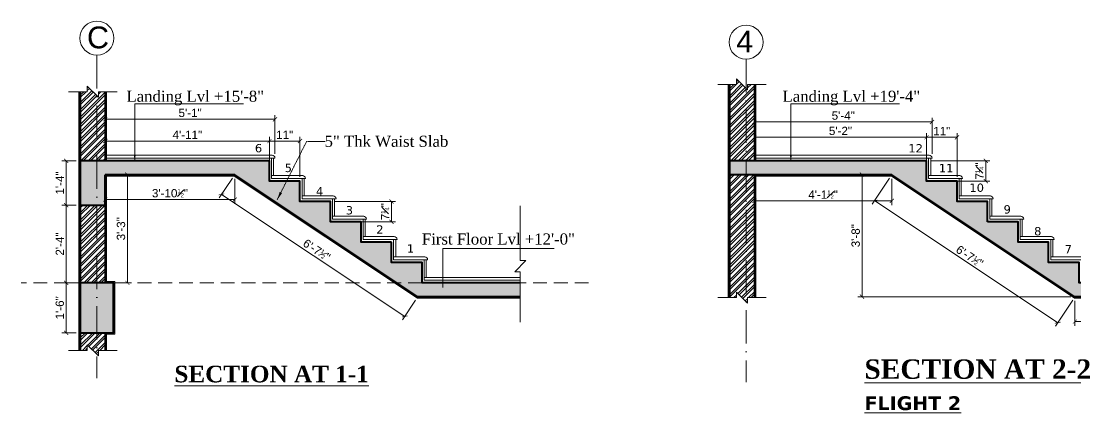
# Model space of a CAD drawing. Header units: inches. Extents: x 10755 to 33653, y -10992 to 10708.
# Drawn here: x 26834.2 to 27214.2, y 3862.8 to 4004.1 of the extents above; entities that cross this region are included whole.
import ezdxf

# ---------------------------------------------------------------- set-up
doc = ezdxf.new("R2010")
doc.units = ezdxf.units.IN
doc.header["$MEASUREMENT"] = 0
for name, pattern in [('ACAD_ISO10W100', [18, 12, -3, 0, -3]), ('DASHED', [0.75, 0.5, -0.25]), ('HIDDEN', [0.375, 0.25, -0.125])]:
    doc.linetypes.add(name, pattern=pattern)
for name, color, linetype, lineweight in [('beam in plan', 241, 'HIDDEN', 20), ('centerline', 9, 'ACAD_ISO10W100', 5), ('dimension element- 8', 5, 'Continuous', 13), ('hatch', 33, 'Continuous', 5), ('hatch- rcc', 252, 'Continuous', 5), ('hatch3', 43, 'Continuous', 5), ('parapet wall', 5, 'Continuous', 18), ('plaster line', 160, 'Continuous', 9), ('secton wall', 32, 'Continuous', 40), ('stair', 3, 'Continuous', 15), ('Text', 150, 'Continuous', 18), ('text- 8', 115, 'Continuous', 18), ('wall', 1, 'Continuous', 35)]:
    doc.layers.add(name, color=color, linetype=linetype, lineweight=lineweight)
doc.layers.add('T-TEXT', color=230, linetype='Continuous')
doc.styles.add('arial', font='arial.ttf')
doc.styles.add('ordinary', font='arial.ttf')
doc.styles.get("Standard").update_dxf_attribs({"font": 'arial.ttf'})
doc.styles.add('suren', font='times.ttf', dxfattribs={"height": 4})
doc.dimstyles.new('jayanti', dxfattribs={"dimtxt": 24, "dimasz": 18, "dimexe": 5.625, "dimexo": 36, "dimgap": 3, "dimtad": 1, "dimdec": 1, "dimzin": 0, "dimdsep": 46, "dimlunit": 4, "dimtxsty": 'ordinary', "dimblk": 'OBLIQUE', "dimcen": 0.09, "dimdle": 3, "dimclrt": 7, "dimadec": 3, "dimazin": 0, "dimtfac": 1, "dimtdec": 1, "dimtix": 1, "dimtofl": 0, "dimtmove": 0, "dimatfit": 3, "dimfxl": 29.1875, "dimfxlon": 1, "dimtolj": 1, "dimtzin": 0, "dimarcsym": 0})
doc.dimstyles.new('s3', dxfattribs={"dimscale": 3, "dimtxt": 1, "dimasz": 0.5, "dimexe": 0.5, "dimexo": 0.5, "dimgap": 0.25, "dimtad": 1, "dimzin": 3, "dimdsep": 46, "dimlunit": 4, "dimtxsty": 'Standard', "dimblk": 'ARCHTICK', "dimcen": 0, "dimclrd": 256, "dimclre": 256, "dimclrt": 6, "dimadec": 0, "dimazin": 0, "dimtfac": 0.5, "dimtix": 1, "dimtmove": 1, "dimatfit": 3, "dimfxl": 0.5, "dimfrac": 1, "dimtolj": 1, "dimtzin": 0, "dimarcsym": 1})
doc.dimstyles.new('S4', dxfattribs={"dimscale": 4, "dimtxt": 1, "dimasz": 0.5, "dimexe": 0.5, "dimexo": 0.5, "dimgap": 0.25, "dimtad": 1, "dimzin": 3, "dimdsep": 46, "dimlunit": 4, "dimtxsty": 'Standard', "dimblk": 'ARCHTICK', "dimcen": 0, "dimclrd": 256, "dimclre": 256, "dimclrt": 6, "dimadec": 0, "dimazin": 0, "dimtfac": 0.5, "dimtix": 1, "dimtmove": 1, "dimatfit": 3, "dimfxl": 0.5, "dimfrac": 1, "dimtolj": 1, "dimtzin": 0, "dimarcsym": 1})

# ---------------------------------------------------------------- blocks, each defined once
blk = doc.blocks.new('_ArchTick')
at = {"color": 0, "const_width": 0.15}
blk.add_lwpolyline([(-0.5, -0.5), (0.5, 0.5)], dxfattribs=at)
blk = doc.blocks.new('*D2188')
at = {"layer": 'Defpoints', "color": 0, "transparency": 16777216}
for p in [(12083.08, -965.39), (12083.08, -972.52), (12142.23, -972.52)]:
    blk.add_point(p, dxfattribs=at)
at = {"layer": 'dimension element- 8', "lineweight": -2, "transparency": 16777216}
for p, q in [((12083.08, -971.02), (12083.08, -963.89)), ((12142.23, -971.02), (12142.23, -963.89)), ((12142.23, -965.39), (12083.08, -965.39))]:
    blk.add_line(p, q, dxfattribs=at)
at = {"layer": 'dimension element- 8', "lineweight": -2, "transparency": 16777216, "xscale": 1.5, "yscale": 1.5, "zscale": 1.5, "rotation": 180}
blk.add_blockref('_ArchTick', (12083.08, -965.39), dxfattribs=at)
at = {"layer": 'dimension element- 8', "lineweight": -2, "transparency": 16777216, "xscale": 1.5, "yscale": 1.5, "zscale": 1.5}
blk.add_blockref('_ArchTick', (12142.23, -965.39), dxfattribs=at)
at = {"layer": 'dimension element- 8', "color": 6, "transparency": 16777216, "insert": (12112.66, -963.14), "char_height": 3, "attachment_point": 5}
blk.add_mtext('\\A1;4\'-11"', dxfattribs=at)
blk = doc.blocks.new('*D2189')
at = {"layer": 'Defpoints', "color": 0, "transparency": 16777216}
for p in [(12153.23, -965.39), (12142.23, -979.85), (12153.23, -979.85)]:
    blk.add_point(p, dxfattribs=at)
at = {"layer": 'dimension element- 8', "lineweight": -2, "transparency": 16777216}
for p, q in [((12142.23, -978.35), (12142.23, -963.89)), ((12153.23, -978.35), (12153.23, -963.89)), ((12142.23, -965.39), (12153.23, -965.39))]:
    blk.add_line(p, q, dxfattribs=at)
at = {"layer": 'dimension element- 8', "lineweight": -2, "transparency": 16777216, "xscale": 1.5, "yscale": 1.5, "zscale": 1.5, "rotation": 180}
blk.add_blockref('_ArchTick', (12142.23, -965.39), dxfattribs=at)
at = {"layer": 'dimension element- 8', "lineweight": -2, "transparency": 16777216, "xscale": 1.5, "yscale": 1.5, "zscale": 1.5}
blk.add_blockref('_ArchTick', (12153.23, -965.39), dxfattribs=at)
at = {"layer": 'dimension element- 8', "color": 6, "transparency": 16777216, "insert": (12147.73, -963.14), "char_height": 3, "attachment_point": 5}
blk.add_mtext('\\A1;11"', dxfattribs=at)
blk = doc.blocks.new('_Oblique')
at = {"layer": 'wall', "color": 0, "lineweight": -2}
blk.add_line((-0.5, -0.5), (0.5, 0.5), dxfattribs=at)
blk = doc.blocks.new('*D2190')
at = {"layer": 'Defpoints', "color": 0, "transparency": 16777216}
for p in [(12083.08, -957.55), (12083.08, -971.52), (12144.23, -971.52)]:
    blk.add_point(p, dxfattribs=at)
at = {"layer": 'dimension element- 8', "lineweight": -2, "transparency": 16777216}
for p, q in [((12083.08, -970.02), (12083.08, -956.05)), ((12144.23, -957.55), (12083.08, -957.55)), ((12144.23, -970.02), (12144.23, -956.05))]:
    blk.add_line(p, q, dxfattribs=at)
at = {"layer": 'dimension element- 8', "lineweight": -2, "transparency": 16777216, "xscale": 1.5, "yscale": 1.5, "zscale": 1.5, "rotation": 180}
blk.add_blockref('_ArchTick', (12083.08, -957.55), dxfattribs=at)
at = {"layer": 'dimension element- 8', "lineweight": -2, "transparency": 16777216, "xscale": 1.5, "yscale": 1.5, "zscale": 1.5}
blk.add_blockref('_ArchTick', (12144.23, -957.55), dxfattribs=at)
at = {"layer": 'dimension element- 8', "color": 6, "transparency": 16777216, "insert": (12113.66, -955.26), "char_height": 3, "attachment_point": 5}
blk.add_mtext('\\A1;5\'-1"', dxfattribs=at)
blk = doc.blocks.new('*D2191')
at = {"layer": 'Defpoints', "color": 0, "transparency": 16777216}
for p in [(12164.23, -987.19), (12186.2, -987.19), (12164.23, -994.52)]:
    blk.add_point(p, dxfattribs=at)
at = {"layer": 'dimension element- 8', "lineweight": -2, "transparency": 16777216}
for p, q in [((12165.73, -987.19), (12187.7, -987.19)), ((12186.2, -994.52), (12186.2, -987.19)), ((12165.73, -994.52), (12187.7, -994.52))]:
    blk.add_line(p, q, dxfattribs=at)
at = {"layer": 'dimension element- 8', "lineweight": -2, "transparency": 16777216, "xscale": 1.5, "yscale": 1.5, "zscale": 1.5}
for p, rotation in [((12186.2, -987.19), 90), ((12186.2, -994.52), 270)]:
    blk.add_blockref('_ArchTick', p, dxfattribs=dict(at, rotation=rotation))
at = {"layer": 'dimension element- 8', "color": 6, "transparency": 16777216, "insert": (12183.95, -990.85), "char_height": 3, "attachment_point": 5, "rotation": 90}
blk.add_mtext('\\A1;7{\\H0.500000x;\\S1#4;}"', dxfattribs=at)
blk = doc.blocks.new('*D2192')
at = {"layer": 'Defpoints', "color": 0, "transparency": 16777216}
for p in [(12083.08, -977.52), (12129.71, -977.52), (12129.71, -986.49)]:
    blk.add_point(p, dxfattribs=at)
at = {"layer": 'dimension element- 8', "lineweight": -2, "transparency": 16777216}
for p, q in [((12083.08, -979.02), (12083.08, -987.99)), ((12129.71, -979.02), (12129.71, -987.99)), ((12083.08, -986.49), (12129.71, -986.49))]:
    blk.add_line(p, q, dxfattribs=at)
at = {"layer": 'dimension element- 8', "lineweight": -2, "transparency": 16777216, "xscale": 1.5, "yscale": 1.5, "zscale": 1.5, "rotation": 180}
blk.add_blockref('_ArchTick', (12083.08, -986.49), dxfattribs=at)
at = {"layer": 'dimension element- 8', "lineweight": -2, "transparency": 16777216, "xscale": 1.5, "yscale": 1.5, "zscale": 1.5}
blk.add_blockref('_ArchTick', (12129.71, -986.49), dxfattribs=at)
at = {"layer": 'dimension element- 8', "color": 6, "transparency": 16777216, "insert": (12106.4, -984.21), "char_height": 3, "attachment_point": 5}
blk.add_mtext('\\A1;3\'-10{\\H0.500000x;\\S1#2;}"', dxfattribs=at)
blk = doc.blocks.new('*D2193')
at = {"layer": 'Defpoints', "color": 0, "transparency": 16777216}
for p in [(12129.71, -977.52), (12195.72, -1021.52), (12190.99, -1028.61)]:
    blk.add_point(p, dxfattribs=at)
at = {"layer": 'dimension element- 8', "lineweight": -2, "transparency": 16777216}
for p, q in [((12128.88, -978.77), (12124.16, -985.86)), ((12124.99, -984.61), (12190.99, -1028.61)), ((12194.89, -1022.77), (12190.16, -1029.86))]:
    blk.add_line(p, q, dxfattribs=at)
at = {"layer": 'dimension element- 8', "lineweight": -2, "transparency": 16777216, "xscale": 1.5, "yscale": 1.5, "zscale": 1.5}
for p, rotation in [((12124.99, -984.61), 146.3120301878883), ((12190.99, -1028.61), 326.3120301878884)]:
    blk.add_blockref('_ArchTick', p, dxfattribs=dict(at, rotation=rotation))
at = {"layer": 'dimension element- 8', "color": 6, "transparency": 16777216, "insert": (12159.26, -1004.71), "char_height": 3, "attachment_point": 5, "rotation": 326.312}
blk.add_mtext('\\A1;6\'-7{\\H0.500000x;\\S1#2;}"', dxfattribs=at)
blk = doc.blocks.new('*D2194')
at = {"layer": 'Defpoints', "color": 0, "transparency": 16777216}
for p in [(12083.08, -977.52), (12091.05, -977.52), (12083.08, -1016.52)]:
    blk.add_point(p, dxfattribs=at)
at = {"layer": 'dimension element- 8', "lineweight": -2, "transparency": 16777216}
for p, q in [((12084.58, -977.52), (12092.55, -977.52)), ((12091.05, -1016.52), (12091.05, -977.52)), ((12084.58, -1016.52), (12092.55, -1016.52))]:
    blk.add_line(p, q, dxfattribs=at)
at = {"layer": 'dimension element- 8', "lineweight": -2, "transparency": 16777216, "xscale": 1.5, "yscale": 1.5, "zscale": 1.5}
for p, rotation in [((12091.05, -977.52), 90), ((12091.05, -1016.52), 270)]:
    blk.add_blockref('_ArchTick', p, dxfattribs=dict(at, rotation=rotation))
at = {"layer": 'dimension element- 8', "color": 6, "transparency": 16777216, "insert": (12088.77, -997.02), "char_height": 3, "attachment_point": 5, "rotation": 90}
blk.add_mtext('\\A1;3\'-3"', dxfattribs=at)
blk = doc.blocks.new('*D2195')
at = {"layer": 'Defpoints', "color": 0, "transparency": 16777216}
for p in [(12069, -1016.52), (12074.08, -1016.52), (12074.08, -1034.52)]:
    blk.add_point(p, dxfattribs=at)
at = {"layer": 'dimension element- 8', "lineweight": -2, "transparency": 16777216}
for p, q in [((12072.58, -1016.52), (12067.5, -1016.52)), ((12069, -1034.52), (12069, -1016.52)), ((12072.58, -1034.52), (12067.5, -1034.52))]:
    blk.add_line(p, q, dxfattribs=at)
at = {"layer": 'dimension element- 8', "lineweight": -2, "transparency": 16777216, "xscale": 1.5, "yscale": 1.5, "zscale": 1.5}
for p, rotation in [((12069, -1016.52), 90), ((12069, -1034.52), 270)]:
    blk.add_blockref('_ArchTick', p, dxfattribs=dict(at, rotation=rotation))
at = {"layer": 'dimension element- 8', "color": 6, "transparency": 16777216, "insert": (12066.72, -1025.52), "char_height": 3, "attachment_point": 5, "rotation": 90}
blk.add_mtext('\\A1;1\'-6"', dxfattribs=at)
blk = doc.blocks.new('*D2196')
at = {"layer": 'Defpoints', "color": 0, "transparency": 16777216}
for p in [(12069, -988.52), (12074.08, -988.52), (12074.08, -1016.52)]:
    blk.add_point(p, dxfattribs=at)
at = {"layer": 'dimension element- 8', "lineweight": -2, "transparency": 16777216}
for p, q in [((12072.58, -988.52), (12067.5, -988.52)), ((12069, -1016.52), (12069, -988.52)), ((12072.58, -1016.52), (12067.5, -1016.52))]:
    blk.add_line(p, q, dxfattribs=at)
at = {"layer": 'dimension element- 8', "lineweight": -2, "transparency": 16777216, "xscale": 1.5, "yscale": 1.5, "zscale": 1.5}
for p, rotation in [((12069, -988.52), 90), ((12069, -1016.52), 270)]:
    blk.add_blockref('_ArchTick', p, dxfattribs=dict(at, rotation=rotation))
at = {"layer": 'dimension element- 8', "color": 6, "transparency": 16777216, "insert": (12066.74, -1002.52), "char_height": 3, "attachment_point": 5, "rotation": 90}
blk.add_mtext('\\A1;2\'-4"', dxfattribs=at)
blk = doc.blocks.new('*D2197')
at = {"layer": 'Defpoints', "color": 0, "transparency": 16777216}
for p in [(12069, -972.52), (12074.08, -972.52), (12074.08, -988.52)]:
    blk.add_point(p, dxfattribs=at)
at = {"layer": 'dimension element- 8', "lineweight": -2, "transparency": 16777216}
for p, q in [((12072.58, -972.52), (12067.5, -972.52)), ((12069, -988.52), (12069, -972.52)), ((12072.58, -988.52), (12067.5, -988.52))]:
    blk.add_line(p, q, dxfattribs=at)
at = {"layer": 'dimension element- 8', "lineweight": -2, "transparency": 16777216, "xscale": 1.5, "yscale": 1.5, "zscale": 1.5}
for p, rotation in [((12069, -972.52), 90), ((12069, -988.52), 270)]:
    blk.add_blockref('_ArchTick', p, dxfattribs=dict(at, rotation=rotation))
at = {"layer": 'dimension element- 8', "color": 6, "transparency": 16777216, "insert": (12066.74, -980.52), "char_height": 3, "attachment_point": 5, "rotation": 90}
blk.add_mtext('\\A1;1\'-4"', dxfattribs=at)
blk = doc.blocks.new('*D2199')
at = {"layer": 'Defpoints', "color": 0, "transparency": 16777216}
for p in [(12378.95, -964.04), (12316.95, -972.52), (12378.95, -972.52)]:
    blk.add_point(p, dxfattribs=at)
at = {"layer": 'dimension element- 8', "lineweight": -2, "transparency": 16777216}
for p, q in [((12316.95, -971.02), (12316.95, -962.54)), ((12316.95, -964.04), (12378.95, -964.04)), ((12378.95, -971.02), (12378.95, -962.54))]:
    blk.add_line(p, q, dxfattribs=at)
at = {"layer": 'dimension element- 8', "lineweight": -2, "transparency": 16777216, "xscale": 1.5, "yscale": 1.5, "zscale": 1.5, "rotation": 180}
blk.add_blockref('_ArchTick', (12316.95, -964.04), dxfattribs=at)
at = {"layer": 'dimension element- 8', "lineweight": -2, "transparency": 16777216, "xscale": 1.5, "yscale": 1.5, "zscale": 1.5}
blk.add_blockref('_ArchTick', (12378.95, -964.04), dxfattribs=at)
at = {"layer": 'dimension element- 8', "color": 6, "transparency": 16777216, "insert": (12347.95, -961.75), "char_height": 3, "attachment_point": 5}
blk.add_mtext('\\A1;5\'-2"', dxfattribs=at)
blk = doc.blocks.new('*D2200')
at = {"layer": 'Defpoints', "color": 0, "transparency": 16777216}
for p in [(12380.95, -958.51), (12316.95, -972.52), (12380.95, -971.52)]:
    blk.add_point(p, dxfattribs=at)
at = {"layer": 'dimension element- 8', "lineweight": -2, "transparency": 16777216}
for p, q in [((12316.95, -971.02), (12316.95, -957.01)), ((12380.95, -970.02), (12380.95, -957.01)), ((12316.95, -958.51), (12380.95, -958.51))]:
    blk.add_line(p, q, dxfattribs=at)
at = {"layer": 'dimension element- 8', "lineweight": -2, "transparency": 16777216, "xscale": 1.5, "yscale": 1.5, "zscale": 1.5, "rotation": 180}
blk.add_blockref('_ArchTick', (12316.95, -958.51), dxfattribs=at)
at = {"layer": 'dimension element- 8', "lineweight": -2, "transparency": 16777216, "xscale": 1.5, "yscale": 1.5, "zscale": 1.5}
blk.add_blockref('_ArchTick', (12380.95, -958.51), dxfattribs=at)
at = {"layer": 'dimension element- 8', "color": 6, "transparency": 16777216, "insert": (12348.95, -956.23), "char_height": 3, "attachment_point": 5}
blk.add_mtext('\\A1;5\'-4"', dxfattribs=at)
blk = doc.blocks.new('*D2202')
at = {"layer": 'Defpoints', "color": 0, "transparency": 16777216}
for p in [(12389.95, -964.04), (12378.95, -979.85), (12389.95, -979.85)]:
    blk.add_point(p, dxfattribs=at)
at = {"layer": 'dimension element- 8', "lineweight": -2, "transparency": 16777216}
for p, q in [((12378.95, -978.35), (12378.95, -962.54)), ((12378.95, -964.04), (12389.95, -964.04)), ((12389.95, -978.35), (12389.95, -962.54))]:
    blk.add_line(p, q, dxfattribs=at)
at = {"layer": 'dimension element- 8', "lineweight": -2, "transparency": 16777216, "xscale": 1.5, "yscale": 1.5, "zscale": 1.5, "rotation": 180}
blk.add_blockref('_ArchTick', (12378.95, -964.04), dxfattribs=at)
at = {"layer": 'dimension element- 8', "lineweight": -2, "transparency": 16777216, "xscale": 1.5, "yscale": 1.5, "zscale": 1.5}
blk.add_blockref('_ArchTick', (12389.95, -964.04), dxfattribs=at)
at = {"layer": 'dimension element- 8', "color": 6, "transparency": 16777216, "insert": (12384.45, -961.78), "char_height": 3, "attachment_point": 5}
blk.add_mtext('\\A1;11"', dxfattribs=at)
blk = doc.blocks.new('*D2203')
at = {"layer": 'Defpoints', "color": 0, "transparency": 16777216}
for p in [(12378.95, -972.52), (12400.3, -972.52), (12378.95, -979.85)]:
    blk.add_point(p, dxfattribs=at)
at = {"layer": 'dimension element- 8', "lineweight": -2, "transparency": 16777216}
for p, q in [((12380.45, -972.52), (12401.8, -972.52)), ((12400.3, -979.85), (12400.3, -972.52)), ((12380.45, -979.85), (12401.8, -979.85))]:
    blk.add_line(p, q, dxfattribs=at)
at = {"layer": 'dimension element- 8', "lineweight": -2, "transparency": 16777216, "xscale": 1.5, "yscale": 1.5, "zscale": 1.5}
for p, rotation in [((12400.3, -972.52), 90), ((12400.3, -979.85), 270)]:
    blk.add_blockref('_ArchTick', p, dxfattribs=dict(at, rotation=rotation))
at = {"layer": 'dimension element- 8', "color": 6, "transparency": 16777216, "insert": (12398.05, -976.19), "char_height": 3, "attachment_point": 5, "rotation": 90}
blk.add_mtext('\\A1;7{\\H0.500000x;\\S1#4;}"', dxfattribs=at)
blk = doc.blocks.new('*D2204')
at = {"layer": 'Defpoints', "color": 0, "transparency": 16777216}
for p in [(12432.44, -1021.52), (12495.45, -1021.52), (12432.44, -1030.45)]:
    blk.add_point(p, dxfattribs=at)
at = {"layer": 'dimension element- 8', "lineweight": -2, "transparency": 16777216}
for p, q in [((12432.44, -1023.02), (12432.44, -1031.95)), ((12495.45, -1023.02), (12495.45, -1031.95)), ((12495.45, -1030.45), (12432.44, -1030.45))]:
    blk.add_line(p, q, dxfattribs=at)
at = {"layer": 'dimension element- 8', "lineweight": -2, "transparency": 16777216, "xscale": 1.5, "yscale": 1.5, "zscale": 1.5, "rotation": 180}
blk.add_blockref('_ArchTick', (12432.44, -1030.45), dxfattribs=at)
at = {"layer": 'dimension element- 8', "lineweight": -2, "transparency": 16777216, "xscale": 1.5, "yscale": 1.5, "zscale": 1.5}
blk.add_blockref('_ArchTick', (12495.45, -1030.45), dxfattribs=at)
at = {"layer": 'dimension element- 8', "color": 6, "transparency": 16777216, "insert": (12463.95, -1028.16), "char_height": 3, "attachment_point": 5}
blk.add_mtext('\\A1;5\'-3"', dxfattribs=at)
blk = doc.blocks.new('*D2205')
at = {"layer": 'Defpoints', "color": 0, "transparency": 16777216}
for p in [(12366.44, -977.52), (12360.21, -986.87), (12432.44, -1021.52)]:
    blk.add_point(p, dxfattribs=at)
at = {"layer": 'dimension element- 8', "lineweight": -2, "transparency": 16777216}
for p, q in [((12365.61, -978.77), (12359.38, -988.12)), ((12426.21, -1030.87), (12360.21, -986.87)), ((12431.61, -1022.77), (12425.38, -1032.12))]:
    blk.add_line(p, q, dxfattribs=at)
at = {"layer": 'dimension element- 8', "lineweight": -2, "transparency": 16777216, "xscale": 1.5, "yscale": 1.5, "zscale": 1.5}
for p, rotation in [((12360.21, -986.87), 146.3099324739892), ((12426.21, -1030.87), 326.3099324739892)]:
    blk.add_blockref('_ArchTick', p, dxfattribs=dict(at, rotation=rotation))
at = {"layer": 'dimension element- 8', "color": 6, "transparency": 16777216, "insert": (12394.47, -1006.97), "char_height": 3, "attachment_point": 5, "rotation": 326.3099}
blk.add_mtext('\\A1;6\'-7{\\H0.500000x;\\S1#2;}"', dxfattribs=at)
blk = doc.blocks.new('*D2206')
at = {"layer": 'Defpoints', "color": 0, "transparency": 16777216}
for p in [(12316.95, -977.52), (12366.44, -977.52), (12316.95, -986.97)]:
    blk.add_point(p, dxfattribs=at)
at = {"layer": 'dimension element- 8', "lineweight": -2, "transparency": 16777216}
for p, q in [((12316.95, -979.02), (12316.95, -988.47)), ((12366.44, -979.02), (12366.44, -988.47)), ((12366.44, -986.97), (12316.95, -986.97))]:
    blk.add_line(p, q, dxfattribs=at)
at = {"layer": 'dimension element- 8', "lineweight": -2, "transparency": 16777216, "xscale": 1.5, "yscale": 1.5, "zscale": 1.5}
for p, rotation in [((12316.95, -986.97), 179.9999999997177), ((12366.44, -986.97), 359.9999999997177)]:
    blk.add_blockref('_ArchTick', p, dxfattribs=dict(at, rotation=rotation))
at = {"layer": 'dimension element- 8', "color": 6, "transparency": 16777216, "insert": (12341.69, -984.71), "char_height": 3, "attachment_point": 5}
blk.add_mtext('\\A1;4\'-1{\\H0.500000x;\\S1#2;}"', dxfattribs=at)
blk = doc.blocks.new('*D2198')
at = {"layer": 'Defpoints', "color": 0, "transparency": 16777216}
for p in [(12355.72, -977.52), (12366.44, -977.52), (12432.44, -1021.52)]:
    blk.add_point(p, dxfattribs=at)
at = {"layer": 'dimension element- 8', "lineweight": -2, "transparency": 16777216}
for p, q in [((12364.94, -977.52), (12354.22, -977.52)), ((12355.72, -1021.52), (12355.72, -977.52)), ((12430.94, -1021.52), (12354.22, -1021.52))]:
    blk.add_line(p, q, dxfattribs=at)
at = {"layer": 'dimension element- 8', "lineweight": -2, "transparency": 16777216, "xscale": 1.5, "yscale": 1.5, "zscale": 1.5}
for p, rotation in [((12355.72, -977.52), 90), ((12355.72, -1021.52), 270)]:
    blk.add_blockref('_ArchTick', p, dxfattribs=dict(at, rotation=rotation))
at = {"layer": 'dimension element- 8', "color": 6, "transparency": 16777216, "insert": (12353.44, -999.52), "char_height": 3, "attachment_point": 5, "rotation": 90}
blk.add_mtext('\\A1;3\'-8"', dxfattribs=at)
blk = doc.blocks.new('A$C55F06A0D')
at = {"layer": 'hatch'}
h = blk.add_hatch(dxfattribs=at)
h.set_pattern_fill('ANSI32', color=256, scale=5, style=0)
h.set_pattern_definition([(45, (-15719.3741, -700.1476), (-1.32582521, 1.32582521), []), (45, (-15718.4903, -700.1476), (-1.32582521, 1.32582521), [])])
h.paths.add_polyline_path([(1930.227, 143.226), (1927.751, 143.226), (1927.751, 141.226), (1923.751, 145.226), (1923.751, 143.226), (1921.227, 143.226), (1921.227, 118.334), (1930.227, 118.334)])
h.paths.add_polyline_path([(1921.227, 74.334), (1930.227, 74.334), (1930.227, 102.334), (1921.227, 102.334)])
h.paths.add_polyline_path([(1930.227, 56.334), (1921.227, 56.334), (1921.227, 50.018), (1923.751, 50.018), (1923.751, 52.018), (1927.751, 48.018), (1927.751, 50.018), (1930.227, 50.018)])
h = blk.add_hatch(dxfattribs=at)
h.set_pattern_fill('ANSI32', color=256, scale=5, style=0)
h.set_pattern_definition([(45, (-15961.2501, 1120.1062), (-1.32582521, 1.32582521), []), (45, (-15960.3662, 1120.1062), (-1.32582521, 1.32582521), [])])
h.paths.add_polyline_path([(2164.092, 113.334), (2155.092, 113.334), (2155.092, 69.006), (2157.616, 69.006), (2157.616, 71.006), (2161.616, 67.006), (2161.616, 69.006), (2164.092, 69.006)])
h.paths.add_polyline_path([(2164.092, 145.896), (2161.613, 145.896), (2161.613, 143.896), (2157.613, 147.896), (2157.613, 145.896), (2155.092, 145.896), (2155.092, 118.334), (2164.092, 118.334)])
at = {"layer": 'hatch- rcc'}
h = blk.add_hatch(dxfattribs=at)
h.set_pattern_fill('AR-CONC', color=256, scale=0.5, style=0)
h.set_pattern_definition([(50, (-15647.906, 938.3873), (3.5863009, -0.31376067), [0.375, -4.125]), (355, (-15647.906, 938.3873), (-0.6937567, 3.7609607), [0.3, -3.3]), (100.451444, (-15647.607, 938.361), (2.8925442, 3.44719995), [0.31870096, -3.50571056]), (46.1842, (-15647.906, 939.3873), (5.3362067, -0.8275964), [0.5625, -6.1875]), (96.635635, (-15647.461, 939.3183), (4.6733097, 4.870593), [0.4780517, -5.2585688]), (351.184164, (-15647.906, 939.3873), (4.6733097, 4.870593), [0.45, -4.95]), (21, (-15647.406, 939.1373), (2.98453526, -2.01309445), [0.375, -4.125]), (326, (-15647.406, 939.1373), (1.21657666, 3.6257502), [0.3, -3.3]), (71.451445, (-15647.1572, 938.9695), (4.2011119, 1.61265576), [0.31870095, -3.50571056]), (37.5, (-15647.9059, 938.3873), (0.06079928, 1.66446927), [0, -3.26, 0, -3.35, 0, -3.3125]), (7.5, (-15647.906, 938.3873), (1.31534769, 1.97205856), [0, -1.91, 0, -3.185, 0, -1.2625]), (327.5, (-15649.0209, 938.3873), (2.66911218, -0.11277436), [0, -1.25, 0, -3.9, 0, -5.175]), (317.5, (-15649.521, 938.3873), (2.91593085, 0.5005249), [0, -1.625, 0, -2.59, 0, -3.675])])
h.paths.add_polyline_path([(1933.227, 74.334), (1921.227, 74.334), (1921.227, 56.334), (1922.734, 56.334), (1922.734, 56.403), (1922.803, 56.334), (1933.227, 56.334)])
h.paths.add_polyline_path([(1930.227, 113.334), (1976.856, 113.334), (2035.361, 74.334), (2044.371, 74.334), (2044.372, 81.667), (2033.372, 81.667), (2033.371, 89.001), (2022.371, 89.001), (2022.373, 96.334), (2011.373, 96.334), (2011.37, 103.667), (2000.37, 103.667), (2000.371, 111.001), (1989.371, 111.001), (1989.373, 118.334), (1929.211, 118.334), (1921.227, 118.334), (1921.227, 102.334), (1930.227, 102.334)])
h.paths.add_polyline_path([(2079.755, 74.334), (2035.361, 74.334), (2042.861, 69.334), (2079.755, 69.334)])
h = blk.add_hatch(dxfattribs=at)
h.set_pattern_fill('AR-CONC', color=256, scale=0.5, style=0)
h.set_pattern_definition([(50, (-15961.25, 1120.1062), (3.5863009, -0.31376067), [0.375, -4.125]), (355, (-15961.25, 1120.1062), (-0.6937567, 3.7609607), [0.3, -3.3]), (100.451444, (-15960.9512, 1120.08), (2.89254423, 3.44719995), [0.31870096, -3.50571056]), (46.1842, (-15961.25, 1121.106), (5.3362067, -0.8275964), [0.5625, -6.1875]), (96.635635, (-15960.8054, 1121.037), (4.6733097, 4.870593), [0.4780517, -5.2585688]), (351.184164, (-15961.25, 1121.106), (4.6733097, 4.870593), [0.45, -4.95]), (21, (-15960.75, 1120.8562), (2.98453526, -2.01309445), [0.375, -4.125]), (326, (-15960.75, 1120.8562), (1.21657666, 3.6257502), [0.3, -3.3]), (71.451445, (-15960.5014, 1120.6884), (4.2011119, 1.61265576), [0.31870095, -3.50571056]), (37.5, (-15961.2501, 1120.1062), (0.06079928, 1.66446927), [0, -3.26, 0, -3.35, 0, -3.3125]), (7.5, (-15961.2501, 1120.1062), (1.31534769, 1.97205856), [0, -1.91, 0, -3.185, 0, -1.2625]), (327.5, (-15962.3651, 1120.1062), (2.66911218, -0.11277436), [0, -1.25, 0, -3.9, 0, -5.175]), (317.5, (-15962.865, 1120.1062), (2.91593085, 0.5005249), [0, -1.625, 0, -2.59, 0, -3.675])])
h.paths.add_polyline_path([(2237.095, 111.001), (2226.095, 111.001), (2226.095, 118.334), (2155.092, 118.334), (2155.092, 113.334), (2213.582, 113.334), (2279.582, 69.334), (2342.595, 69.334), (2342.595, 74.334), (2281.095, 74.334), (2281.095, 81.667), (2270.095, 81.667), (2270.095, 89.001), (2259.095, 89.001), (2259.095, 96.334), (2248.095, 96.334), (2248.095, 103.667), (2237.095, 103.667)])
at = {"layer": 'centerline'}
for p, q in [((1927.227, 156.437), (1927.227, 39.983)), ((2161.095, 154.963), (2161.095, 38.509))]:
    blk.add_line(p, q, dxfattribs=at)
at = {"layer": 'centerline', "linetype": 'Continuous'}
for centre in [(1927.227, 162.575), (2161.095, 161.101)]:
    blk.add_circle(centre, 6.138, dxfattribs=at)
at = {"layer": 'hatch'}
for points in [[(1917.001, 143.226), (1923.751, 143.226), (1923.751, 145.226), (1927.751, 141.226), (1927.751, 143.226), (1934.501, 143.226)], [(2150.863, 145.896), (2157.613, 145.896), (2157.613, 147.896), (2161.613, 143.896), (2161.613, 145.896), (2168.363, 145.896)], [(2079.755, 60.174), (2079.755, 78.373), (2077.755, 78.373), (2081.755, 82.373), (2079.755, 82.373), (2079.755, 102.147)], [(2150.866, 69.006), (2157.616, 69.006), (2157.616, 71.006), (2161.616, 67.006), (2161.616, 69.006), (2168.366, 69.006)], [(1917.001, 50.018), (1923.751, 50.018), (1923.751, 52.018), (1927.751, 48.018), (1927.751, 50.018), (1934.501, 50.018)]]:
    blk.add_lwpolyline(points, dxfattribs=at)
at = {"layer": 'hatch3', "linetype": 'DASHED', "lineweight": 0, "ltscale": 10}
blk.add_line((2104.337, 74.334), (1899.912, 74.334), dxfattribs=at)
at = {"layer": 'parapet wall'}
for p, q in [((2154.592, 145.896), (2154.592, 69.006)), ((2164.592, 145.896), (2164.592, 118.334))]:
    blk.add_line(p, q, dxfattribs=at)
blk.add_lwpolyline([(2342.095, 47.988), (2342.095, 68.834), (2279.43, 68.834), (2213.43, 112.834), (2164.592, 112.834), (2164.592, 69.006)], dxfattribs=at)
at = {"layer": 'plaster line'}
for p, q in [((1920.727, 143.226), (1920.727, 50.018)), ((1930.727, 143.226), (1930.727, 118.334)), ((1930.727, 55.834), (1930.727, 50.018))]:
    blk.add_line(p, q, dxfattribs=at)
for points in [[(2079.753, 68.834), (2042.71, 68.834), (1976.705, 112.834), (1930.227, 112.834)], [(1930.727, 55.834), (1933.727, 55.834), (1933.727, 74.834), (1930.727, 74.834), (1930.727, 113.334)]]:
    blk.add_lwpolyline(points, dxfattribs=at)
at = {"layer": 'secton wall'}
for p, q in [((2155.092, 145.896), (2155.092, 69.006)), ((2164.092, 145.896), (2164.092, 118.334)), ((1921.227, 143.226), (1921.227, 50.018)), ((1930.227, 143.226), (1930.227, 118.334)), ((1930.227, 113.334), (1930.227, 74.334)), ((2164.092, 113.334), (2164.092, 69.006)), ((1930.227, 56.334), (1930.227, 50.018))]:
    blk.add_line(p, q, dxfattribs=at)
for points in [[(1930.227, 118.334), (1921.227, 118.334), (1921.227, 102.334), (1930.227, 102.334), (1930.227, 113.334)], [(2033.371, 89.001), (2022.371, 89.001), (2022.373, 96.334), (2011.373, 96.334), (2011.37, 103.667), (2000.37, 103.667), (2000.371, 111.001), (1989.371, 111.001), (1989.373, 118.334), (1930.227, 118.334)], [(2248.095, 96.334), (2248.095, 103.667), (2237.095, 103.667), (2237.095, 111.001), (2226.095, 111.001), (2226.095, 118.334), (2155.092, 118.334)], [(2079.753, 69.334), (2042.861, 69.334), (1976.856, 113.334), (1930.227, 113.334)], [(2342.595, 69.334), (2279.582, 69.334), (2213.582, 113.334), (2155.092, 113.334)], [(2342.595, 74.334), (2281.095, 74.334), (2281.095, 81.667), (2270.095, 81.667), (2270.095, 89.001), (2259.095, 89.001), (2259.095, 96.334), (2248.095, 96.334)], [(2079.753, 74.334), (2044.371, 74.334), (2044.372, 81.667), (2033.372, 81.667), (2033.371, 89.001)]]:
    blk.add_lwpolyline(points, dxfattribs=at)
blk.add_lwpolyline([(1921.227, 56.334), (1933.227, 56.334), (1933.227, 74.334), (1921.227, 74.334)], close=True, dxfattribs=at)
at = {"layer": 'stair', "ltscale": 5}
for p, q in [((1930.227, 120.334), (1990.369, 120.334)), ((1930.227, 119.334), (1990.873, 119.334)), ((1990.123, 119.334), (1990.121, 112.001)), ((1990.873, 119.334), (1990.871, 113.001)), ((1990.873, 119.334), (1991.373, 119.334)), ((2164.095, 120.334), (2227.092, 120.334)), ((2164.095, 118.334), (2164.095, 120.334)), ((2164.095, 119.334), (2227.595, 119.334)), ((2226.845, 119.334), (2226.845, 112.001)), ((2227.595, 119.334), (2228.095, 119.334)), ((2227.595, 119.334), (2227.595, 113.001)), ((1990.121, 113.001), (2001.367, 113.001)), ((1990.121, 112.001), (2001.871, 112.001)), ((2001.121, 112.001), (2001.12, 104.667)), ((2001.871, 112.001), (2001.87, 105.667)), ((2001.871, 112.001), (2002.371, 112.001)), ((2226.845, 113.001), (2238.092, 113.001)), ((2226.845, 112.001), (2238.595, 112.001)), ((2237.845, 112.001), (2237.845, 104.667)), ((2238.595, 112.001), (2239.095, 112.001)), ((2238.595, 112.001), (2238.595, 105.667)), ((2001.12, 105.667), (2012.367, 105.667)), ((2001.12, 104.667), (2012.87, 104.667)), ((2012.12, 104.667), (2012.123, 97.334)), ((2012.87, 104.667), (2013.37, 104.667)), ((2012.87, 104.667), (2012.873, 98.334)), ((2237.845, 105.667), (2249.092, 105.667)), ((2237.845, 104.667), (2249.595, 104.667)), ((2248.845, 104.667), (2248.845, 97.334)), ((2249.595, 104.667), (2250.095, 104.667)), ((2249.595, 104.667), (2249.595, 98.334)), ((2012.123, 98.334), (2023.369, 98.334)), ((2012.123, 97.334), (2023.873, 97.334)), ((2023.123, 97.334), (2023.121, 90.001)), ((2023.873, 97.334), (2023.871, 91.001)), ((2023.873, 97.334), (2024.373, 97.334)), ((2248.845, 98.334), (2260.092, 98.334)), ((2248.845, 97.334), (2260.595, 97.334)), ((2259.845, 97.334), (2259.845, 90.001)), ((2260.595, 97.334), (2261.095, 97.334)), ((2260.595, 97.334), (2260.595, 91.001)), ((2023.121, 91.001), (2034.367, 91.001)), ((2023.121, 90.001), (2034.871, 90.001)), ((2034.121, 90.001), (2034.122, 82.667)), ((2034.871, 90.001), (2035.371, 90.001)), ((2034.871, 90.001), (2034.872, 83.667)), ((2259.845, 91.001), (2271.092, 91.001)), ((2259.845, 90.001), (2271.595, 90.001)), ((2270.845, 90.001), (2270.845, 82.667)), ((2271.595, 90.001), (2272.095, 90.001)), ((2271.595, 90.001), (2271.595, 83.667)), ((2034.122, 83.667), (2045.369, 83.667)), ((2270.845, 83.667), (2282.092, 83.667)), ((2034.122, 82.667), (2045.872, 82.667)), ((2045.122, 82.667), (2045.121, 75.334)), ((2045.872, 82.667), (2045.871, 76.334)), ((2045.872, 82.667), (2046.372, 82.667)), ((2270.845, 82.667), (2282.595, 82.667)), ((2045.121, 76.334), (2079.753, 76.334)), ((2045.121, 75.334), (2079.753, 75.334))]:
    blk.add_line(p, q, dxfattribs=at)
for centre in [(1990.315, 119.276), (2227.038, 119.276), (2001.313, 111.943), (2238.038, 111.943), (2012.313, 104.61), (2249.038, 104.61), (2023.315, 97.276), (2260.038, 97.276), (2034.313, 89.943), (2271.038, 89.943), (2045.315, 82.61)]:
    blk.add_arc(centre, 1.059, 3.12136, 92.92096, dxfattribs=at)
at = {"layer": 'T-TEXT', "ltscale": 100, "char_height": 7.875, "width": 7.28099, "attachment_point": 1, "style": 'suren'}
for s, insert in [('{\\fArial|b0|i0|c0|p34;C}', (1923.65, 166.759)), ('{\\fArial|b0|i0|c0|p34;4}', (2157.519, 165.285))]:
    blk.add_mtext(s, dxfattribs=dict(at, insert=insert))
at = {"layer": 'Text', "width": 115.98559, "attachment_point": 7}
for s, insert, char_height in [('{\\fTimes New Roman|b1|i0|c0|p18;\\LSECTION AT 2-2}', (2203.736, 39.652), 7), ('{\\fTimes New Roman|b1|i0|c0|p18;\\LSECTION AT 1-1}', (1955.143, 38.392), 6), ('{\\fVerdana|b1|i0|c0|p34;\\LFLIGHT 2}', (2203.736, 28.361), 5)]:
    blk.add_mtext(s, dxfattribs=dict(at, insert=insert, char_height=char_height))
at = {"layer": 'text- 8', "linetype": 'Continuous', "char_height": 4, "attachment_point": 9, "style": 'arial'}
for s, insert, width in [('{\\fTimes New Roman|b0|i0|c0|p18;Landing Lvl +15\'-8"}', (1987.434, 138.309), 52.06001), ('{\\fTimes New Roman|b0|i0|c0|p18;Landing Lvl +19\'-4"}', (2223.798, 138.309), 52.06001), ('{\\fTimes New Roman|b0|i0|c0|p18;5" Thk Waist Slab}', (2053.821, 123.291), 44.03766), ('{\\fTimes New Roman|b0|i0|c0|p18;First Floor Lvl +12\'-0"}', (2099.42, 88.091), 54.32875)]:
    blk.add_mtext(s, dxfattribs=dict(at, insert=insert, width=width))
at = {"layer": 'text- 8', "char_height": 3, "attachment_point": 8}
for s, insert in [('{\\fVerdana|b0|i0|c0|p34;6}', (1985.445, 121.349)), ('{\\fVerdana|b0|i0|c0|p34;12}', (2222.168, 121.349)), ('{\\fVerdana|b0|i0|c0|p34;5}', (1996.174, 114.224)), ('{\\fVerdana|b0|i0|c0|p34;11}', (2233.168, 114.224)), ('{\\fVerdana|b0|i0|c0|p34;10}', (2244.168, 107.099)), ('{\\fVerdana|b0|i0|c0|p34;4}', (2007.443, 105.841)), ('{\\fVerdana|b0|i0|c0|p34;3}', (2018.174, 98.961)), ('{\\fVerdana|b0|i0|c0|p34;9}', (2255.168, 99.272)), ('{\\fVerdana|b0|i0|c0|p34;2}', (2029.172, 92.082)), ('{\\fVerdana|b0|i0|c0|p34;8}', (2266.168, 91.41)), ('{\\fVerdana|b0|i0|c0|p34;1}', (2040.174, 85.202)), ('{\\fVerdana|b0|i0|c0|p34;7}', (2277.168, 84.989))]:
    blk.add_mtext(s, dxfattribs=dict(at, insert=insert))
at = {"layer": 'dimension element- 8'}
for base, p1, p2, picture, middle in [((1930.227, 133.31), (1991.373, 119.334), (1930.227, 119.334), '*D2190', (1960.8, 135.591)), ((2228.095, 132.345), (2164.092, 118.334), (2228.095, 119.334), '*D2200', (2196.094, 134.621)), ((1930.227, 125.461), (1989.373, 118.334), (1930.227, 118.334), '*D2188', (1959.8, 127.717)), ((2000.371, 125.461), (1989.371, 111.001), (2000.371, 111.001), '*D2189', (1994.871, 127.717)), ((2226.095, 126.819), (2164.095, 118.334), (2226.095, 118.334), '*D2199', (2195.095, 129.101)), ((2237.095, 126.819), (2226.095, 111.001), (2237.095, 111.001), '*D2202', (2231.595, 129.075))]:
    dim = blk.add_linear_dim(base=base, p1=p1, p2=p2, dimstyle='s3', dxfattribs=at)
    dim.commit()
    dim.dimension.update_dxf_attribs({"geometry": picture, "text_midpoint": middle, "insert": (-10152.858, 1090.856)})
for base, p1, p2, picture, middle in [((1916.142, 118.334), (1921.227, 102.334), (1921.227, 118.334), '*D2197', (1913.885, 110.334)), ((1938.196, 113.334), (1930.227, 74.334), (1930.227, 113.334), '*D2194', (1935.914, 93.834)), ((2202.863, 113.334), (2279.582, 69.334), (2213.582, 113.334), '*D2198', (2200.58, 91.334)), ((1916.142, 102.334), (1921.227, 74.334), (1921.227, 102.334), '*D2196', (1913.885, 88.334)), ((1916.142, 74.334), (1921.227, 56.334), (1921.227, 74.334), '*D2195', (1913.86, 65.334))]:
    dim = blk.add_linear_dim(base=base, p1=p1, p2=p2, angle=90, dimstyle='s3', dxfattribs=at)
    dim.commit()
    dim.dimension.update_dxf_attribs({"geometry": picture, "text_midpoint": middle, "insert": (-10152.858, 1090.856)})
for base, p1, p2, picture, middle in [((2247.446, 118.334), (2226.095, 111.001), (2226.095, 118.334), '*D2203', (2245.193, 114.667)), ((2033.346, 103.667), (2011.373, 96.334), (2011.37, 103.667), '*D2191', (2031.093, 100.001))]:
    dim = blk.add_linear_dim(base=base, p1=p1, p2=p2, angle=90, dimstyle='s3', override={"dimdec": 2}, dxfattribs=at)
    dim.commit()
    dim.dimension.update_dxf_attribs({"geometry": picture, "text_midpoint": middle, "insert": (-10152.858, 1090.856)})
for p1, p2, distance, picture, middle in [((1930.227, 113.334), (1976.856, 113.334), -8.973, '*D2192', (1953.541, 106.644)), ((1976.856, 113.334), (2042.861, 69.334), -8.52, '*D2193', (2006.398, 86.143)), ((2213.582, 113.334), (2164.092, 113.334), 9.45, '*D2206', (2188.837, 106.141)), ((2279.582, 69.334), (2213.582, 113.334), 11.234, '*D2205', (2241.616, 83.885)), ((2342.595, 69.334), (2279.582, 69.334), 8.926, '*D2204', (2311.089, 62.691))]:
    dim = blk.add_aligned_dim(p1=p1, p2=p2, distance=distance, dimstyle='s3', dxfattribs=at)
    dim.commit()
    dim.dimension.update_dxf_attribs({"geometry": picture, "text_midpoint": middle, "insert": (-10152.858, 1090.856)})
blk.add_leader([(1992.166, 104.265), (2002.776, 125.36), (2009.42, 125.36)], dimstyle='jayanti', override={"dimasz": 3, "dimtad": 0})
at = {"layer": 'text- 8', "linetype": 'Continuous'}
for points in [[(1940.863, 118.334), (1940.863, 138.884), (1980.019, 138.884)], [(2177.227, 118.334), (2177.227, 138.884), (2216.382, 138.884)], [(2051.832, 72.676), (2051.832, 86.7), (2092.004, 86.7)]]:
    blk.add_leader(points, dimstyle='S4', override={"dimgap": 0.25, "dimtad": 0}, dxfattribs=at)

msp = doc.modelspace()

# ---------------------------------------------------------------- block references
at = {"layer": 'beam in plan'}
msp.add_blockref('A$C55F06A0D', (24934.305, 3835.374), dxfattribs=at)

doc.saveas('drawing.dxf')
